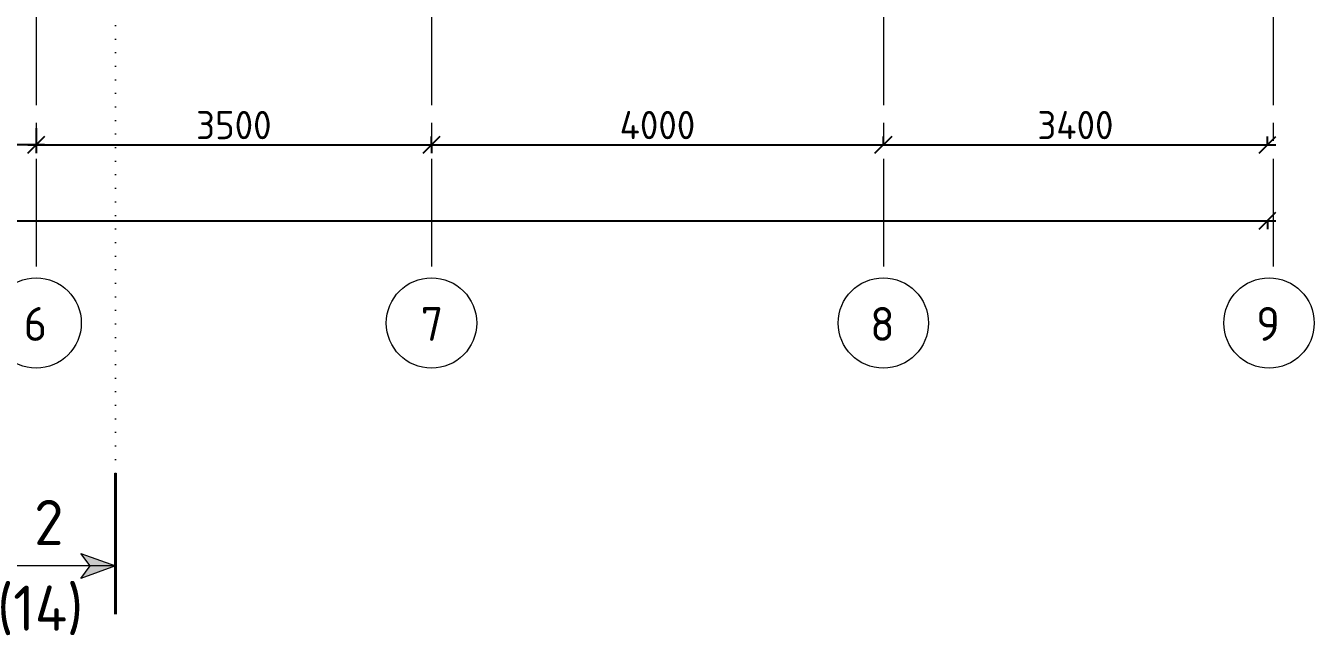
# Model space of a CAD drawing. Header units: millimetres. Extents: x -6427 to 93283, y -13 to 42012.
# Drawn here: x 32338 to 43744, y 14216 to 19614 of the extents above; entities that cross this region are included whole.
import ezdxf
from ezdxf.enums import TextEntityAlignment as Align

# ---------------------------------------------------------------- set-up
doc = ezdxf.new("R2010")
doc.units = ezdxf.units.MM
doc.linetypes.add('CENTER2', pattern=[28.575, 19.05, -3.175, 3.175, -3.175])
doc.linetypes.add('Пунктирная _дл__', pattern=[3, 0, -3])
doc.layers.get('Defpoints').update_dxf_attribs({"color": 6, "lineweight": 60})
for name, color, linetype, lineweight in [('АР_Выноски', 114, 'Continuous', 5), ('АР_Ось', 1, 'CENTER2', 5), ('АР_Размеры_оси', 162, 'Continuous', 5)]:
    doc.layers.add(name, color=color, linetype=linetype, lineweight=lineweight)
doc.styles.add('Common Павел', font='')
doc.styles.get('Common Павел').set_extended_font_data('GOST Common')
doc.dimstyles.new('250x1', dxfattribs={"dimscale": 100, "dimtxt": 2.5, "dimasz": 1.5, "dimexe": 0.75, "dimexo": 0, "dimgap": 0.5, "dimtad": 1, "dimdec": 0, "dimtxsty": 'Common Павел', "dimblk": 'OBLIQUE', "dimcen": 2.5, "dimdle": 0.75, "dimadec": 0, "dimazin": 0, "dimtfac": 1, "dimtdec": 0, "dimtmove": 1, "dimatfit": 3, "dimfxl": 1, "dimtfill": 1, "dimarcsym": 0})

# ---------------------------------------------------------------- blocks, each defined once
blk = doc.blocks.new('_Oblique')
at = {"color": 0, "linetype": 'ByBlock', "lineweight": -2}
blk.add_line((-0.5, -0.5), (0.5, 0.5), dxfattribs=at)
blk = doc.blocks.new('*D99')
at = {"layer": 'Defpoints', "color": 0, "transparency": 16777216}
for p in [(13930, 17887), (43330, 17887), (43330, 17887)]:
    blk.add_point(p, dxfattribs=at)
at = {"layer": 'АР_Размеры_оси', "color": 0, "lineweight": -2, "transparency": 16777216}
for p, q in [((13855, 17887), (43405, 17887)), ((13930, 17887), (13930, 17812)), ((43330, 17887), (43330, 17812))]:
    blk.add_line(p, q, dxfattribs=at)
at = {"layer": 'АР_Размеры_оси', "color": 0, "lineweight": -2, "transparency": 16777216, "xscale": 150, "yscale": 150, "zscale": 150, "rotation": 180}
blk.add_blockref('_Oblique', (13930, 17887), dxfattribs=at)
at = {"layer": 'АР_Размеры_оси', "color": 0, "lineweight": -2, "transparency": 16777216, "xscale": 150, "yscale": 150, "zscale": 150}
blk.add_blockref('_Oblique', (43330, 17887), dxfattribs=at)
at = {"layer": 'АР_Размеры_оси', "color": 0, "transparency": 16777216, "insert": (28630, 18062), "char_height": 250, "attachment_point": 5, "style": 'Common Павел', "bg_fill": 3, "box_fill_scale": 1.1, "bg_fill_color": 9, "bg_fill_true_color": 13158600, "bg_fill_transparency": 0}
blk.add_mtext('29400', dxfattribs=at)
blk = doc.blocks.new('*D85')
at = {"layer": 'Defpoints', "color": 0, "transparency": 16777216}
for p in [(32430, 18596), (28630, 18559), (28630, 18559)]:
    blk.add_point(p, dxfattribs=at)
at = {"layer": 'АР_Размеры_оси', "color": 0, "lineweight": -2, "transparency": 16777216}
for p, q in [((28630, 18559), (28630, 18634)), ((32430, 18596), (32430, 18484)), ((32505, 18559), (28555, 18559))]:
    blk.add_line(p, q, dxfattribs=at)
at = {"layer": 'АР_Размеры_оси', "color": 0, "lineweight": -2, "transparency": 16777216, "xscale": 150, "yscale": 150, "zscale": 150, "rotation": 180}
blk.add_blockref('_Oblique', (28630, 18559), dxfattribs=at)
at = {"layer": 'АР_Размеры_оси', "color": 0, "lineweight": -2, "transparency": 16777216, "xscale": 150, "yscale": 150, "zscale": 150}
blk.add_blockref('_Oblique', (32430, 18559), dxfattribs=at)
at = {"layer": 'АР_Размеры_оси', "color": 0, "transparency": 16777216, "insert": (30530, 18734), "char_height": 250, "attachment_point": 5, "style": 'Common Павел', "bg_fill": 3, "box_fill_scale": 1.1, "bg_fill_color": 9, "bg_fill_true_color": 13158600, "bg_fill_transparency": 0}
blk.add_mtext('3800', dxfattribs=at)
blk = doc.blocks.new('*D90')
at = {"layer": 'Defpoints', "color": 0, "transparency": 16777216}
for p in [(32430, 18708), (35930, 18559), (35930, 18559)]:
    blk.add_point(p, dxfattribs=at)
at = {"layer": 'АР_Размеры_оси', "color": 0, "lineweight": -2, "transparency": 16777216}
for p, q in [((32430, 18708), (32430, 18484)), ((32355, 18559), (36005, 18559)), ((35930, 18559), (35930, 18484))]:
    blk.add_line(p, q, dxfattribs=at)
at = {"layer": 'АР_Размеры_оси', "color": 0, "lineweight": -2, "transparency": 16777216, "xscale": 150, "yscale": 150, "zscale": 150, "rotation": 180}
blk.add_blockref('_Oblique', (32430, 18559), dxfattribs=at)
at = {"layer": 'АР_Размеры_оси', "color": 0, "lineweight": -2, "transparency": 16777216, "xscale": 150, "yscale": 150, "zscale": 150}
blk.add_blockref('_Oblique', (35930, 18559), dxfattribs=at)
at = {"layer": 'АР_Размеры_оси', "color": 0, "transparency": 16777216, "insert": (34180, 18734), "char_height": 250, "attachment_point": 5, "style": 'Common Павел', "bg_fill": 3, "box_fill_scale": 1.1, "bg_fill_color": 9, "bg_fill_true_color": 13158600, "bg_fill_transparency": 0}
blk.add_mtext('3500', dxfattribs=at)
blk = doc.blocks.new('*D91')
at = {"layer": 'Defpoints', "color": 0, "transparency": 16777216}
for p in [(35930, 18559), (39930, 18559), (39930, 18559)]:
    blk.add_point(p, dxfattribs=at)
at = {"layer": 'АР_Размеры_оси', "color": 0, "lineweight": -2, "transparency": 16777216}
for p, q in [((35930, 18559), (35930, 18634)), ((39930, 18559), (39930, 18634)), ((35855, 18559), (40005, 18559))]:
    blk.add_line(p, q, dxfattribs=at)
at = {"layer": 'АР_Размеры_оси', "color": 0, "lineweight": -2, "transparency": 16777216, "xscale": 150, "yscale": 150, "zscale": 150, "rotation": 180}
blk.add_blockref('_Oblique', (35930, 18559), dxfattribs=at)
at = {"layer": 'АР_Размеры_оси', "color": 0, "lineweight": -2, "transparency": 16777216, "xscale": 150, "yscale": 150, "zscale": 150}
blk.add_blockref('_Oblique', (39930, 18559), dxfattribs=at)
at = {"layer": 'АР_Размеры_оси', "color": 0, "transparency": 16777216, "insert": (37930, 18734), "char_height": 250, "attachment_point": 5, "style": 'Common Павел', "bg_fill": 3, "box_fill_scale": 1.1, "bg_fill_color": 9, "bg_fill_true_color": 13158600, "bg_fill_transparency": 0}
blk.add_mtext('4000', dxfattribs=at)
blk = doc.blocks.new('*D92')
at = {"layer": 'Defpoints', "color": 0, "transparency": 16777216}
for p in [(39930, 18559), (43330, 18559), (43330, 18559)]:
    blk.add_point(p, dxfattribs=at)
at = {"layer": 'АР_Размеры_оси', "color": 0, "lineweight": -2, "transparency": 16777216}
for p, q in [((39930, 18559), (39930, 18634)), ((43330, 18559), (43330, 18634)), ((39855, 18559), (43405, 18559))]:
    blk.add_line(p, q, dxfattribs=at)
at = {"layer": 'АР_Размеры_оси', "color": 0, "lineweight": -2, "transparency": 16777216, "xscale": 150, "yscale": 150, "zscale": 150, "rotation": 180}
blk.add_blockref('_Oblique', (39930, 18559), dxfattribs=at)
at = {"layer": 'АР_Размеры_оси', "color": 0, "lineweight": -2, "transparency": 16777216, "xscale": 150, "yscale": 150, "zscale": 150}
blk.add_blockref('_Oblique', (43330, 18559), dxfattribs=at)
at = {"layer": 'АР_Размеры_оси', "color": 0, "transparency": 16777216, "insert": (41630, 18734), "char_height": 250, "attachment_point": 5, "style": 'Common Павел', "bg_fill": 3, "box_fill_scale": 1.1, "bg_fill_color": 9, "bg_fill_true_color": 13158600, "bg_fill_transparency": 0}
blk.add_mtext('3400', dxfattribs=at)
blk = doc.blocks.new('A$Ce0ce27e4')
at = {"layer": 'АР_Выноски', "lineweight": 0}
h = blk.add_hatch(color=256, dxfattribs=at)
h.dxf.hatch_style = 1
h.paths.add_polyline_path([(8304, -20809), (7997, -20920), (8080, -20809), (7997, -20698)])
at = {"layer": 'АР_Выноски', "linetype": 'Пунктирная _дл__', "lineweight": 9, "ltscale": 40}
blk.add_lwpolyline([(8304, -19986), (8304, -6612), (3163, -6612), (3163, -2650), (818, -2650), (818, 2479)], dxfattribs=at)
at = {"layer": 'АР_Выноски', "lineweight": 40}
blk.add_lwpolyline([(8304, -19986), (8304, -21236)], dxfattribs=at)
at = {"layer": 'АР_Выноски'}
for points in [[(8304, -20809), (7997, -20920), (8080, -20809), (7997, -20698), (8304, -20809)], [(8304, -20809), (7378, -20809)]]:
    blk.add_lwpolyline(points, dxfattribs=at)
at = {"layer": 'АР_Выноски', "char_height": 400, "attachment_point": 1, "style": 'Common Павел'}
for s, insert, width in [('2', (7582, -20224), 210), ('(14)', (7255, -20983), 546)]:
    blk.add_mtext(s, dxfattribs=dict(at, insert=insert, width=width))

msp = doc.modelspace()

# ---------------------------------------------------------------- linework, layer by layer
at = {"layer": 'АР_Ось', "linetype": 'Continuous', "ltscale": 100}
for centre in [(32429.7, 16980.9), (35929.7, 16980.9), (39929.7, 16980.9), (43343.9, 16980.9)]:
    msp.add_circle(centre, 400, dxfattribs=at)

# ---------------------------------------------------------------- texts
at = {"layer": 'АР_Ось', "linetype": 'Continuous', "style": 'Common Павел'}
for s, p in [('6', (32423.6, 16732.9)), ('7', (35934.4, 16732.9)), ('8', (39921.2, 16732.9)), ('9', (43335.3, 16732.9))]:
    msp.add_text(s, height=300, dxfattribs=at).set_placement(p, align=Align.BOTTOM_CENTER)

# ---------------------------------------------------------------- dimensions: what is measured, and where the dimension line sits
at = {"layer": 'АР_Размеры_оси'}
for base, p1, p2, picture, middle in [((28629.7, 18558.9), (32429.7, 18596), (28629.7, 18558.9), '*D85', (30529.7, 18733.9)), ((43329.7, 17887.5), (13929.7, 17887.5), (43329.7, 17887.5), '*D99', (28629.7, 18062.5))]:
    dim = msp.add_linear_dim(base=base, p1=p1, p2=p2, dimstyle='250x1', dxfattribs=at)
    dim.commit()
    dim.dimension.update_dxf_attribs({"geometry": picture, "text_midpoint": middle})

# ---------------------------------------------------------------- next in the draw order: linework, layer by layer
at = {"layer": 'АР_Ось', "ltscale": 50}
for points in [[(32429.7, 37008.9), (32429.7, 17380.9)], [(35929.7, 37008.9), (35929.7, 17380.9)], [(39929.7, 37008.9), (39929.7, 17380.9)], [(43379.7, 37008.9), (43379.7, 17380.9)]]:
    msp.add_lwpolyline(points, dxfattribs=at)

# ---------------------------------------------------------------- next in the draw order: dimensions: what is measured, and where the dimension line sits
at = {"layer": 'АР_Размеры_оси'}
dim = msp.add_linear_dim(base=(35929.7, 18558.9), p1=(32429.7, 18708.2), p2=(35929.7, 18558.9), angle=180, dimstyle='250x1', dxfattribs=at)
dim.commit()
dim.dimension.update_dxf_attribs({"geometry": '*D90', "text_midpoint": (34179.7, 18558.9), "dimtype": 160})

# ---------------------------------------------------------------- next in the draw order: dimensions: what is measured, and where the dimension line sits
dim = msp.add_linear_dim(base=(39929.7, 18558.9), p1=(35929.7, 18558.9), p2=(39929.7, 18558.9), angle=180, dimstyle='250x1', dxfattribs=at)
dim.commit()
dim.dimension.update_dxf_attribs({"geometry": '*D91', "text_midpoint": (37929.7, 18733.9)})

# ---------------------------------------------------------------- next in the draw order: dimensions: what is measured, and where the dimension line sits
dim = msp.add_linear_dim(base=(43329.7, 18558.9), p1=(39929.7, 18558.9), p2=(43329.7, 18558.9), angle=180, dimstyle='250x1', dxfattribs=at)
dim.commit()
dim.dimension.update_dxf_attribs({"geometry": '*D92', "text_midpoint": (41629.7, 18733.9)})

# ---------------------------------------------------------------- next in the draw order: block references
at = {"color": 5}
msp.add_blockref('A$Ce0ce27e4', (24829.7, 35638.7), dxfattribs=at)

doc.saveas('drawing.dxf')
